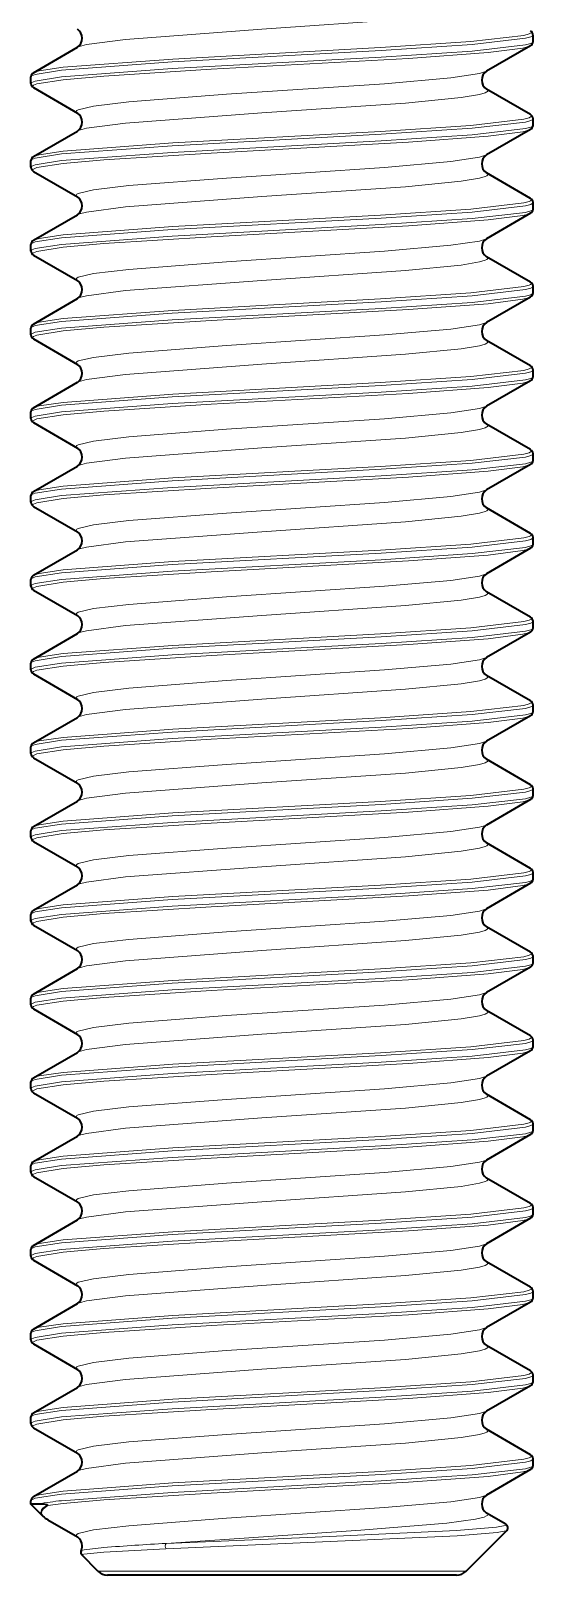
# Model space of a CAD drawing. Extents: x 145 to 857, y 42 to 790.
# Drawn here: x 395.91 to 398.91, y 617.53 to 626.75 of the extents above; entities that cross this region are included whole.
import ezdxf

# ---------------------------------------------------------------- set-up
doc = ezdxf.new("R2010")
doc.units = 0

msp = doc.modelspace()

# ---------------------------------------------------------------- linework, layer by layer
at = {"color": 7, "lineweight": 35, "ltscale": 0.000985718}
for p, q in [((398.912, 626.6844), (398.912, 626.7239)), ((395.912, 626.4344), (395.912, 626.4739)), ((398.912, 626.1844), (398.912, 626.2239)), ((395.912, 625.9344), (395.912, 625.9739)), ((398.912, 625.6844), (398.912, 625.7239)), ((395.912, 625.4344), (395.912, 625.4739)), ((398.912, 625.1844), (398.912, 625.2239)), ((395.912, 624.9344), (395.912, 624.9739)), ((398.912, 624.6844), (398.912, 624.7239)), ((395.912, 624.4344), (395.912, 624.4739)), ((398.912, 624.1844), (398.912, 624.2239)), ((395.912, 623.9344), (395.912, 623.9739)), ((398.912, 623.6844), (398.912, 623.7239)), ((395.912, 623.4344), (395.912, 623.4739)), ((398.912, 623.1844), (398.912, 623.2239)), ((395.912, 622.9344), (395.912, 622.9739)), ((398.912, 622.6844), (398.912, 622.7239)), ((395.912, 622.4344), (395.912, 622.4739)), ((398.912, 622.1844), (398.912, 622.2239)), ((395.912, 621.9344), (395.912, 621.9739)), ((398.912, 621.6844), (398.912, 621.7239)), ((395.912, 621.4344), (395.912, 621.4739)), ((398.912, 621.1844), (398.912, 621.2239)), ((395.912, 620.9344), (395.912, 620.9739)), ((398.912, 620.6844), (398.912, 620.7239)), ((395.912, 620.4344), (395.912, 620.4739)), ((398.912, 620.1844), (398.912, 620.2239)), ((395.912, 619.9344), (395.912, 619.9739)), ((398.912, 619.6844), (398.912, 619.7239)), ((395.912, 619.4344), (395.912, 619.4739)), ((398.912, 619.1844), (398.912, 619.2239)), ((395.912, 618.9344), (395.912, 618.9739)), ((398.912, 618.6844), (398.912, 618.7239)), ((395.912, 618.4344), (395.912, 618.4739)), ((398.912, 618.1844), (398.912, 618.2239))]:
    msp.add_line(p, q, dxfattribs=at)
at = {"color": 7, "lineweight": 35, "ltscale": 0.007571}
for p, q in [((395.9283, 626.4985), (396.1903, 626.6505)), ((395.9283, 625.9985), (396.1903, 626.1505)), ((395.9283, 625.4985), (396.1903, 625.6505)), ((395.9283, 624.9985), (396.1903, 625.1505)), ((395.9283, 624.4985), (396.1903, 624.6505)), ((395.9283, 623.9985), (396.1903, 624.1505)), ((395.9283, 623.4985), (396.1903, 623.6505)), ((395.9283, 622.9985), (396.1903, 623.1505)), ((395.9283, 622.4985), (396.1903, 622.6505)), ((395.9283, 621.9985), (396.1903, 622.1505)), ((395.9283, 621.4985), (396.1903, 621.6505)), ((395.9283, 620.9985), (396.1903, 621.1505)), ((395.9283, 620.4985), (396.1903, 620.6505)), ((395.9283, 619.9985), (396.1903, 620.1505)), ((395.9283, 619.4985), (396.1903, 619.6505)), ((395.9283, 618.9985), (396.1903, 619.1505)), ((395.9283, 618.4985), (396.1903, 618.6505)), ((395.9283, 617.9985), (396.1903, 618.1505))]:
    msp.add_line(p, q, dxfattribs=at)
at = {"color": 7, "lineweight": 35, "ltscale": 0.007572}
for p, q in [((398.8956, 626.6598), (398.6337, 626.5078)), ((395.9283, 626.4098), (396.1903, 626.2578)), ((398.8956, 626.1598), (398.6337, 626.0078)), ((395.9283, 625.9098), (396.1903, 625.7578)), ((398.8956, 625.6598), (398.6337, 625.5078)), ((395.9283, 625.4098), (396.1903, 625.2578)), ((398.8956, 625.1598), (398.6337, 625.0078)), ((395.9283, 624.9098), (396.1903, 624.7578)), ((398.8956, 624.6598), (398.6337, 624.5078)), ((395.9283, 624.4098), (396.1903, 624.2578)), ((398.8956, 624.1598), (398.6337, 624.0078)), ((395.9283, 623.9098), (396.1903, 623.7578)), ((398.8956, 623.6598), (398.6337, 623.5078)), ((395.9283, 623.4098), (396.1903, 623.2578)), ((398.8956, 623.1598), (398.6337, 623.0078)), ((395.9283, 622.9098), (396.1903, 622.7578)), ((398.8956, 622.6598), (398.6337, 622.5078)), ((395.9283, 622.4098), (396.1903, 622.2578)), ((398.8956, 622.1598), (398.6337, 622.0078)), ((395.9283, 621.9098), (396.1903, 621.7578)), ((398.8956, 621.6598), (398.6337, 621.5078)), ((395.9283, 621.4098), (396.1903, 621.2578)), ((398.8956, 621.1598), (398.6337, 621.0078)), ((395.9283, 620.9098), (396.1903, 620.7578)), ((398.8956, 620.6598), (398.6337, 620.5078)), ((395.9283, 620.4098), (396.1903, 620.2578)), ((398.8956, 620.1598), (398.6337, 620.0078)), ((395.9283, 619.9098), (396.1903, 619.7578)), ((398.8956, 619.6598), (398.6337, 619.5078)), ((395.9283, 619.4098), (396.1903, 619.2578)), ((398.8956, 619.1598), (398.6337, 619.0078)), ((395.9283, 618.9098), (396.1903, 618.7578)), ((398.8956, 618.6598), (398.6337, 618.5078)), ((395.9283, 618.4098), (396.1903, 618.2578)), ((398.8956, 618.1598), (398.6337, 618.0078))]:
    msp.add_line(p, q, dxfattribs=at)
at = {"color": 7, "lineweight": 35, "ltscale": 0.00757}
for p, q in [((398.8956, 626.2485), (398.6337, 626.4005)), ((398.8956, 625.7485), (398.6337, 625.9005)), ((398.8956, 625.2485), (398.6337, 625.4005)), ((398.8956, 624.7485), (398.6337, 624.9005)), ((398.8956, 624.2485), (398.6337, 624.4005)), ((398.8956, 623.7485), (398.6337, 623.9005)), ((398.8956, 623.2485), (398.6337, 623.4005)), ((398.8956, 622.7485), (398.6337, 622.9005)), ((398.8956, 622.2485), (398.6337, 622.4005)), ((398.8956, 621.7485), (398.6337, 621.9005)), ((398.8956, 621.2485), (398.6337, 621.4005)), ((398.8956, 620.7485), (398.6337, 620.9005)), ((398.8956, 620.2485), (398.6337, 620.4005)), ((398.8956, 619.7485), (398.6337, 619.9005)), ((398.8956, 619.2485), (398.6337, 619.4005)), ((398.8956, 618.7485), (398.6337, 618.9005)), ((398.8956, 618.2485), (398.6337, 618.4005))]:
    msp.add_line(p, q, dxfattribs=at)
at = {"color": 7, "lineweight": 35, "ltscale": 0.000491333}
msp.add_line((395.912, 617.9542), (395.912, 617.9738), dxfattribs=at)
at = {"color": 7, "lineweight": 35, "ltscale": 0.001141}
msp.add_line((395.9576, 617.9542), (395.912, 617.9542), dxfattribs=at)
at = {"color": 7, "lineweight": 35, "ltscale": 0.002551}
msp.add_line((395.9841, 617.882), (395.912, 617.9542), dxfattribs=at)
at = {"color": 7, "lineweight": 35, "ltscale": 0.000131553}
msp.add_line((396.0134, 617.9451), (396.0092, 617.9484), dxfattribs=at)
at = {"color": 7, "lineweight": 13, "ltscale": 0.002306}
msp.add_line((396.1048, 617.957), (396.0134, 617.9451), dxfattribs=at)
at = {"color": 7, "lineweight": 13, "ltscale": 0.000780081}
msp.add_line((396.0135, 617.8604), (395.9883, 617.8788), dxfattribs=at)
at = {"color": 7, "lineweight": 35, "ltscale": 0.005112}
msp.add_line((396.0135, 617.8604), (396.1903, 617.7578), dxfattribs=at)
at = {"color": 7, "lineweight": 35, "ltscale": 0.003329}
msp.add_line((398.7489, 617.8337), (398.6337, 617.9005), dxfattribs=at)
at = {"color": 7, "lineweight": 35, "ltscale": 0.008615}
msp.add_line((398.5111, 617.5533), (398.7549, 617.797), dxfattribs=at)
at = {"color": 7, "lineweight": 35, "ltscale": 0.003435}
msp.add_line((396.3128, 617.5533), (396.2156, 617.6505), dxfattribs=at)
at = {"color": 7, "lineweight": 13, "ltscale": 0.009292}
msp.add_line((396.719, 617.6877), (396.3479, 617.6666), dxfattribs=at)
at = {"color": 7, "lineweight": 13, "ltscale": 0.003364}
msp.add_line((396.4474, 617.5533), (396.3128, 617.5533), dxfattribs=at)
at = {"color": 7, "lineweight": 13, "ltscale": 0.051595}
msp.add_line((398.5111, 617.5533), (396.4474, 617.5533), dxfattribs=at)
at = {"color": 7, "lineweight": 35, "ltscale": 0.003191}
msp.add_line((396.497, 617.5299), (396.3694, 617.5299), dxfattribs=at)
at = {"color": 7, "lineweight": 35, "ltscale": 0.04894}
msp.add_line((398.4546, 617.5299), (396.497, 617.5299), dxfattribs=at)
at = {"color": 7, "lineweight": 13}
for points in [[(396.1903, 626.6505), (396.2029, 626.6561), (396.245, 626.6671), (396.4772, 626.6979), (397.2921, 626.7589), (398.1492, 626.8179), (398.4821, 626.8507), (398.5908, 626.8688), (398.6254, 626.8788), (398.6356, 626.884), (398.6396, 626.8874), (398.6407, 626.8891), (398.6413, 626.8917)], [(398.912, 626.7239), (398.9114, 626.7217), (398.9105, 626.7202), (398.907, 626.7173), (398.898, 626.713), (398.8672, 626.7043), (398.5482, 626.6672), (398.0048, 626.6312), (396.7566, 626.5629), (396.0956, 626.5136)], [(398.912, 626.6844), (398.9114, 626.6823), (398.9104, 626.6808), (398.9068, 626.6779), (398.8978, 626.6735), (398.8668, 626.6649), (398.5474, 626.6278), (398.0039, 626.5918), (396.7562, 626.5234), (396.0956, 626.4742)], [(398.902, 626.7412), (398.9014, 626.739), (398.9004, 626.7375), (398.8969, 626.7346), (398.888, 626.7303), (398.8572, 626.7217), (398.54, 626.6845), (398.0001, 626.6485), (396.7599, 626.5801), (396.1039, 626.5309)], [(398.8956, 626.6598), (398.8852, 626.6552), (398.85, 626.6461), (398.6439, 626.6196), (398.1677, 626.5845), (396.9897, 626.5193), (396.3475, 626.4788), (396.1048, 626.457)], [(396.0956, 626.5136), (395.9383, 626.4888), (395.9168, 626.4802), (395.9135, 626.4774), (395.9125, 626.476), (395.912, 626.4739)], [(396.1039, 626.5309), (395.9614, 626.5095), (395.9283, 626.4985)], [(396.1826, 626.2667), (396.184, 626.2704), (396.1864, 626.2729), (396.1947, 626.2778), (396.2857, 626.2995), (396.4969, 626.3248), (397.0798, 626.3699), (398.0251, 626.4332), (398.4212, 626.4683), (398.5923, 626.4941), (398.6337, 626.5078)], [(396.0956, 626.4742), (395.938, 626.4493), (395.9167, 626.4408), (395.9134, 626.4379), (395.9125, 626.4365), (395.912, 626.4344)], [(396.1048, 626.457), (395.9481, 626.432), (395.9268, 626.4235), (395.9234, 626.4207), (395.9225, 626.4192), (395.922, 626.4171)], [(396.1903, 626.1505), (396.2029, 626.1561), (396.245, 626.1671), (396.4772, 626.1979), (397.2921, 626.2589), (398.1492, 626.3179), (398.4821, 626.3507), (398.5908, 626.3688), (398.6254, 626.3788), (398.6356, 626.384), (398.6396, 626.3874), (398.6407, 626.3891), (398.6413, 626.3917)], [(398.912, 626.2239), (398.9114, 626.2217), (398.9105, 626.2202), (398.907, 626.2173), (398.898, 626.213), (398.8672, 626.2043), (398.5482, 626.1672), (398.0048, 626.1312), (396.7566, 626.0629), (396.0956, 626.0136)], [(398.902, 626.2412), (398.9014, 626.239), (398.9004, 626.2375), (398.8969, 626.2346), (398.888, 626.2303), (398.8572, 626.2217), (398.54, 626.1845), (398.0001, 626.1485), (396.7599, 626.0801), (396.1039, 626.0309)], [(398.912, 626.1844), (398.9114, 626.1823), (398.9104, 626.1808), (398.9068, 626.1779), (398.8978, 626.1735), (398.8668, 626.1649), (398.5474, 626.1278), (398.0039, 626.0918), (396.7562, 626.0234), (396.0956, 625.9742)], [(398.8956, 626.1598), (398.8852, 626.1552), (398.85, 626.1461), (398.6439, 626.1196), (398.1677, 626.0845), (396.9897, 626.0193), (396.3475, 625.9788), (396.1048, 625.957)], [(396.0956, 626.0136), (395.9383, 625.9888), (395.9168, 625.9802), (395.9135, 625.9774), (395.9125, 625.976), (395.912, 625.9739)], [(396.0956, 625.9742), (395.938, 625.9493), (395.9167, 625.9408), (395.9134, 625.9379), (395.9125, 625.9365), (395.912, 625.9344)], [(396.1048, 625.957), (395.9481, 625.932), (395.9268, 625.9235), (395.9234, 625.9207), (395.9225, 625.9192), (395.922, 625.9171)], [(396.1039, 626.0309), (395.9614, 626.0095), (395.9283, 625.9985)], [(396.1826, 625.7667), (396.184, 625.7704), (396.1864, 625.7729), (396.1947, 625.7778), (396.2857, 625.7995), (396.4969, 625.8248), (397.0798, 625.8699), (398.0251, 625.9332), (398.4212, 625.9683), (398.5923, 625.9941), (398.6337, 626.0078)], [(396.1903, 625.6505), (396.2029, 625.6561), (396.245, 625.6671), (396.4772, 625.6979), (397.2921, 625.7589), (398.1492, 625.8179), (398.4821, 625.8507), (398.5908, 625.8688), (398.6254, 625.8788), (398.6356, 625.884), (398.6396, 625.8874), (398.6407, 625.8891), (398.6413, 625.8917)], [(398.912, 625.7239), (398.9114, 625.7217), (398.9105, 625.7202), (398.907, 625.7173), (398.898, 625.713), (398.8672, 625.7043), (398.5482, 625.6672), (398.0048, 625.6312), (396.7566, 625.5629), (396.0956, 625.5136)], [(398.912, 625.6844), (398.9114, 625.6823), (398.9104, 625.6808), (398.9068, 625.6779), (398.8978, 625.6735), (398.8668, 625.6649), (398.5474, 625.6278), (398.0039, 625.5918), (396.7562, 625.5234), (396.0956, 625.4742)], [(398.902, 625.7412), (398.9014, 625.739), (398.9004, 625.7375), (398.8969, 625.7346), (398.888, 625.7303), (398.8572, 625.7217), (398.54, 625.6845), (398.0001, 625.6485), (396.7599, 625.5801), (396.1039, 625.5309)], [(398.8956, 625.6598), (398.8852, 625.6552), (398.85, 625.6461), (398.6439, 625.6196), (398.1677, 625.5845), (396.9897, 625.5193), (396.3475, 625.4788), (396.1048, 625.457)], [(396.0956, 625.5136), (395.9383, 625.4888), (395.9168, 625.4802), (395.9135, 625.4774), (395.9125, 625.476), (395.912, 625.4739)], [(396.1039, 625.5309), (395.9614, 625.5095), (395.9283, 625.4985)], [(396.1826, 625.2667), (396.184, 625.2704), (396.1864, 625.2729), (396.1947, 625.2778), (396.2857, 625.2995), (396.4969, 625.3248), (397.0798, 625.3699), (398.0251, 625.4332), (398.4212, 625.4683), (398.5923, 625.4941), (398.6337, 625.5078)], [(396.0956, 625.4742), (395.938, 625.4493), (395.9167, 625.4408), (395.9134, 625.4379), (395.9125, 625.4365), (395.912, 625.4344)], [(396.1048, 625.457), (395.9481, 625.432), (395.9268, 625.4235), (395.9234, 625.4207), (395.9225, 625.4192), (395.922, 625.4171)], [(396.1903, 625.1505), (396.2029, 625.1561), (396.245, 625.1671), (396.4772, 625.1979), (397.2921, 625.2589), (398.1492, 625.3179), (398.4821, 625.3507), (398.5908, 625.3688), (398.6254, 625.3788), (398.6356, 625.384), (398.6396, 625.3874), (398.6407, 625.3891), (398.6413, 625.3917)], [(398.912, 625.2239), (398.9114, 625.2217), (398.9105, 625.2202), (398.907, 625.2173), (398.898, 625.213), (398.8672, 625.2043), (398.5482, 625.1672), (398.0048, 625.1312), (396.7566, 625.0629), (396.0956, 625.0136)], [(398.902, 625.2412), (398.9014, 625.239), (398.9004, 625.2375), (398.8969, 625.2346), (398.888, 625.2303), (398.8572, 625.2217), (398.54, 625.1845), (398.0001, 625.1485), (396.7599, 625.0801), (396.1039, 625.0309)], [(398.912, 625.1844), (398.9114, 625.1823), (398.9104, 625.1808), (398.9068, 625.1779), (398.8978, 625.1735), (398.8668, 625.1649), (398.5474, 625.1278), (398.0039, 625.0918), (396.7562, 625.0234), (396.0956, 624.9742)], [(398.8956, 625.1598), (398.8852, 625.1552), (398.85, 625.1461), (398.6439, 625.1196), (398.1677, 625.0845), (396.9897, 625.0193), (396.3475, 624.9788), (396.1048, 624.957)], [(396.1039, 625.0309), (395.9614, 625.0095), (395.9283, 624.9985)], [(396.0956, 625.0136), (395.9383, 624.9888), (395.9168, 624.9802), (395.9135, 624.9774), (395.9125, 624.976), (395.912, 624.9739)], [(396.0956, 624.9742), (395.938, 624.9493), (395.9167, 624.9408), (395.9134, 624.9379), (395.9125, 624.9365), (395.912, 624.9344)], [(396.1048, 624.957), (395.9481, 624.932), (395.9268, 624.9235), (395.9234, 624.9207), (395.9225, 624.9192), (395.922, 624.9171)], [(396.1826, 624.7667), (396.184, 624.7704), (396.1864, 624.7729), (396.1947, 624.7778), (396.2857, 624.7995), (396.4969, 624.8248), (397.0798, 624.8699), (398.0251, 624.9332), (398.4212, 624.9683), (398.5923, 624.9941), (398.6337, 625.0078)], [(396.1903, 624.6505), (396.2029, 624.6561), (396.245, 624.6671), (396.4772, 624.6979), (397.2921, 624.7589), (398.1492, 624.8179), (398.4821, 624.8507), (398.5908, 624.8688), (398.6254, 624.8788), (398.6356, 624.884), (398.6396, 624.8874), (398.6407, 624.8891), (398.6413, 624.8917)], [(398.912, 624.7239), (398.9114, 624.7217), (398.9105, 624.7202), (398.907, 624.7173), (398.898, 624.713), (398.8672, 624.7043), (398.5482, 624.6672), (398.0048, 624.6312), (396.7566, 624.5629), (396.0956, 624.5136)], [(398.912, 624.6844), (398.9114, 624.6823), (398.9104, 624.6808), (398.9068, 624.6779), (398.8978, 624.6735), (398.8668, 624.6649), (398.5474, 624.6278), (398.0039, 624.5918), (396.7562, 624.5234), (396.0956, 624.4742)], [(398.902, 624.7412), (398.9014, 624.739), (398.9004, 624.7375), (398.8969, 624.7346), (398.888, 624.7303), (398.8572, 624.7217), (398.54, 624.6845), (398.0001, 624.6485), (396.7599, 624.5801), (396.1039, 624.5309)], [(398.8956, 624.6598), (398.8852, 624.6552), (398.85, 624.6461), (398.6439, 624.6196), (398.1677, 624.5845), (396.9897, 624.5193), (396.3475, 624.4788), (396.1048, 624.457)], [(396.0956, 624.5136), (395.9383, 624.4888), (395.9168, 624.4802), (395.9135, 624.4774), (395.9125, 624.476), (395.912, 624.4739)], [(396.0956, 624.4742), (395.938, 624.4493), (395.9167, 624.4408), (395.9134, 624.4379), (395.9125, 624.4365), (395.912, 624.4344)], [(396.1039, 624.5309), (395.9614, 624.5095), (395.9283, 624.4985)], [(396.1826, 624.2667), (396.184, 624.2704), (396.1864, 624.2729), (396.1947, 624.2778), (396.2857, 624.2995), (396.4969, 624.3248), (397.0798, 624.3699), (398.0251, 624.4332), (398.4212, 624.4683), (398.5923, 624.4941), (398.6337, 624.5078)], [(396.1048, 624.457), (395.9481, 624.432), (395.9268, 624.4235), (395.9234, 624.4207), (395.9225, 624.4192), (395.922, 624.4171)], [(396.1903, 624.1505), (396.2029, 624.1561), (396.245, 624.1671), (396.4772, 624.1979), (397.2921, 624.2589), (398.1492, 624.3179), (398.4821, 624.3507), (398.5908, 624.3688), (398.6254, 624.3788), (398.6356, 624.384), (398.6396, 624.3874), (398.6407, 624.3891), (398.6413, 624.3917)], [(398.912, 624.2239), (398.9114, 624.2217), (398.9105, 624.2202), (398.907, 624.2173), (398.898, 624.213), (398.8672, 624.2043), (398.5482, 624.1672), (398.0048, 624.1312), (396.7566, 624.0629), (396.0956, 624.0136)], [(398.902, 624.2412), (398.9014, 624.239), (398.9004, 624.2375), (398.8969, 624.2346), (398.888, 624.2303), (398.8572, 624.2217), (398.54, 624.1845), (398.0001, 624.1485), (396.7599, 624.0801), (396.1039, 624.0309)], [(398.912, 624.1844), (398.9114, 624.1823), (398.9104, 624.1808), (398.9068, 624.1779), (398.8978, 624.1735), (398.8668, 624.1649), (398.5474, 624.1278), (398.0039, 624.0918), (396.7562, 624.0234), (396.0956, 623.9742)], [(398.8956, 624.1598), (398.8852, 624.1552), (398.85, 624.1461), (398.6439, 624.1196), (398.1677, 624.0845), (396.9897, 624.0193), (396.3475, 623.9788), (396.1048, 623.957)], [(396.0956, 624.0136), (395.9383, 623.9888), (395.9168, 623.9802), (395.9135, 623.9774), (395.9125, 623.976), (395.912, 623.9739)], [(396.1039, 624.0309), (395.9614, 624.0095), (395.9283, 623.9985)], [(396.1826, 623.7667), (396.184, 623.7704), (396.1864, 623.7729), (396.1947, 623.7778), (396.2857, 623.7995), (396.4969, 623.8248), (397.0798, 623.8699), (398.0251, 623.9332), (398.4212, 623.9683), (398.5923, 623.9941), (398.6337, 624.0078)], [(396.0956, 623.9742), (395.938, 623.9493), (395.9167, 623.9408), (395.9134, 623.9379), (395.9125, 623.9365), (395.912, 623.9344)], [(396.1048, 623.957), (395.9481, 623.932), (395.9268, 623.9235), (395.9234, 623.9207), (395.9225, 623.9192), (395.922, 623.9171)], [(396.1903, 623.6505), (396.2029, 623.6561), (396.245, 623.6671), (396.4772, 623.6979), (397.2921, 623.7589), (398.1492, 623.8179), (398.4821, 623.8507), (398.5908, 623.8688), (398.6254, 623.8788), (398.6356, 623.884), (398.6396, 623.8874), (398.6407, 623.8891), (398.6413, 623.8917)], [(398.902, 623.7412), (398.9014, 623.739), (398.9004, 623.7375), (398.8969, 623.7346), (398.888, 623.7303), (398.8572, 623.7217), (398.54, 623.6845), (398.0001, 623.6485), (396.7599, 623.5801), (396.1039, 623.5309)], [(398.912, 623.7239), (398.9114, 623.7217), (398.9105, 623.7202), (398.907, 623.7173), (398.898, 623.713), (398.8672, 623.7043), (398.5482, 623.6672), (398.0048, 623.6312), (396.7566, 623.5629), (396.0956, 623.5136)], [(398.912, 623.6844), (398.9114, 623.6823), (398.9104, 623.6808), (398.9068, 623.6779), (398.8978, 623.6735), (398.8668, 623.6649), (398.5474, 623.6278), (398.0039, 623.5918), (396.7562, 623.5234), (396.0956, 623.4742)], [(398.8956, 623.6598), (398.8852, 623.6552), (398.85, 623.6461), (398.6439, 623.6196), (398.1677, 623.5845), (396.9897, 623.5193), (396.3475, 623.4788), (396.1048, 623.457)], [(396.0956, 623.5136), (395.9383, 623.4888), (395.9168, 623.4802), (395.9135, 623.4774), (395.9125, 623.476), (395.912, 623.4739)], [(396.0956, 623.4742), (395.938, 623.4493), (395.9167, 623.4408), (395.9134, 623.4379), (395.9125, 623.4365), (395.912, 623.4344)], [(396.1048, 623.457), (395.9481, 623.432), (395.9268, 623.4235), (395.9234, 623.4207), (395.9225, 623.4192), (395.922, 623.4171)], [(396.1039, 623.5309), (395.9614, 623.5095), (395.9283, 623.4985)], [(396.1826, 623.2667), (396.184, 623.2704), (396.1864, 623.2729), (396.1947, 623.2778), (396.2857, 623.2995), (396.4969, 623.3248), (397.0798, 623.3699), (398.0251, 623.4332), (398.4212, 623.4683), (398.5923, 623.4941), (398.6337, 623.5078)], [(396.1903, 623.1505), (396.2029, 623.1561), (396.245, 623.1671), (396.4772, 623.1979), (397.2921, 623.2589), (398.1492, 623.3179), (398.4821, 623.3507), (398.5908, 623.3688), (398.6254, 623.3788), (398.6356, 623.384), (398.6396, 623.3874), (398.6407, 623.3891), (398.6413, 623.3917)], [(398.912, 623.2239), (398.9114, 623.2217), (398.9105, 623.2202), (398.907, 623.2173), (398.898, 623.213), (398.8672, 623.2043), (398.5482, 623.1672), (398.0048, 623.1312), (396.7566, 623.0629), (396.0956, 623.0136)], [(398.912, 623.1844), (398.9114, 623.1823), (398.9104, 623.1808), (398.9068, 623.1779), (398.8978, 623.1735), (398.8668, 623.1649), (398.5474, 623.1278), (398.0039, 623.0918), (396.7562, 623.0234), (396.0956, 622.9742)], [(398.902, 623.2412), (398.9014, 623.239), (398.9004, 623.2375), (398.8969, 623.2346), (398.888, 623.2303), (398.8572, 623.2217), (398.54, 623.1845), (398.0001, 623.1485), (396.7599, 623.0801), (396.1039, 623.0309)], [(398.8956, 623.1598), (398.8852, 623.1552), (398.85, 623.1461), (398.6439, 623.1196), (398.1677, 623.0845), (396.9897, 623.0193), (396.3475, 622.9788), (396.1048, 622.957)], [(396.0956, 623.0136), (395.9383, 622.9888), (395.9168, 622.9802), (395.9135, 622.9774), (395.9125, 622.976), (395.912, 622.9739)], [(396.1039, 623.0309), (395.9614, 623.0095), (395.9283, 622.9985)], [(396.1826, 622.7667), (396.184, 622.7704), (396.1864, 622.7729), (396.1947, 622.7778), (396.2857, 622.7995), (396.4969, 622.8248), (397.0798, 622.8699), (398.0251, 622.9332), (398.4212, 622.9683), (398.5923, 622.9941), (398.6337, 623.0078)], [(396.0956, 622.9742), (395.938, 622.9493), (395.9167, 622.9408), (395.9134, 622.9379), (395.9125, 622.9365), (395.912, 622.9344)], [(396.1048, 622.957), (395.9481, 622.932), (395.9268, 622.9235), (395.9234, 622.9207), (395.9225, 622.9192), (395.922, 622.9171)], [(396.1903, 622.6505), (396.2029, 622.6561), (396.245, 622.6671), (396.4772, 622.6979), (397.2921, 622.7589), (398.1492, 622.8179), (398.4821, 622.8507), (398.5908, 622.8688), (398.6254, 622.8788), (398.6356, 622.884), (398.6396, 622.8874), (398.6407, 622.8891), (398.6413, 622.8917)], [(398.912, 622.7239), (398.9114, 622.7217), (398.9105, 622.7202), (398.907, 622.7173), (398.898, 622.713), (398.8672, 622.7043), (398.5482, 622.6672), (398.0048, 622.6312), (396.7566, 622.5629), (396.0956, 622.5136)], [(398.902, 622.7412), (398.9014, 622.739), (398.9004, 622.7375), (398.8969, 622.7346), (398.888, 622.7303), (398.8572, 622.7217), (398.54, 622.6845), (398.0001, 622.6485), (396.7599, 622.5801), (396.1039, 622.5309)], [(398.912, 622.6844), (398.9114, 622.6823), (398.9104, 622.6808), (398.9068, 622.6779), (398.8978, 622.6735), (398.8668, 622.6649), (398.5474, 622.6278), (398.0039, 622.5918), (396.7562, 622.5234), (396.0956, 622.4742)], [(398.8956, 622.6598), (398.8852, 622.6552), (398.85, 622.6461), (398.6439, 622.6196), (398.1677, 622.5845), (396.9897, 622.5193), (396.3475, 622.4788), (396.1048, 622.457)], [(396.1039, 622.5309), (395.9614, 622.5095), (395.9283, 622.4985)], [(396.0956, 622.5136), (395.9383, 622.4888), (395.9168, 622.4802), (395.9135, 622.4774), (395.9125, 622.476), (395.912, 622.4739)], [(396.0956, 622.4742), (395.938, 622.4493), (395.9167, 622.4408), (395.9134, 622.4379), (395.9125, 622.4365), (395.912, 622.4344)], [(396.1048, 622.457), (395.9481, 622.432), (395.9268, 622.4235), (395.9234, 622.4207), (395.9225, 622.4192), (395.922, 622.4171)], [(396.1826, 622.2667), (396.184, 622.2704), (396.1864, 622.2729), (396.1947, 622.2778), (396.2857, 622.2995), (396.4969, 622.3248), (397.0798, 622.3699), (398.0251, 622.4332), (398.4212, 622.4683), (398.5923, 622.4941), (398.6337, 622.5078)], [(396.1903, 622.1505), (396.2029, 622.1561), (396.245, 622.1671), (396.4772, 622.1979), (397.2921, 622.2589), (398.1492, 622.3179), (398.4821, 622.3507), (398.5908, 622.3688), (398.6254, 622.3788), (398.6356, 622.384), (398.6396, 622.3874), (398.6407, 622.3891), (398.6413, 622.3917)], [(398.912, 622.2239), (398.9114, 622.2217), (398.9105, 622.2202), (398.907, 622.2173), (398.898, 622.213), (398.8672, 622.2043), (398.5482, 622.1672), (398.0048, 622.1312), (396.7566, 622.0629), (396.0956, 622.0136)], [(398.912, 622.1844), (398.9114, 622.1823), (398.9104, 622.1808), (398.9068, 622.1779), (398.8978, 622.1735), (398.8668, 622.1649), (398.5474, 622.1278), (398.0039, 622.0918), (396.7562, 622.0234), (396.0956, 621.9742)], [(398.902, 622.2412), (398.9014, 622.239), (398.9004, 622.2375), (398.8969, 622.2346), (398.888, 622.2303), (398.8572, 622.2217), (398.54, 622.1845), (398.0001, 622.1485), (396.7599, 622.0801), (396.1039, 622.0309)], [(398.8956, 622.1598), (398.8852, 622.1552), (398.85, 622.1461), (398.6439, 622.1196), (398.1677, 622.0845), (396.9897, 622.0193), (396.3475, 621.9788), (396.1048, 621.957)], [(396.0956, 622.0136), (395.9383, 621.9888), (395.9168, 621.9802), (395.9135, 621.9774), (395.9125, 621.976), (395.912, 621.9739)], [(396.1039, 622.0309), (395.9614, 622.0095), (395.9283, 621.9985)], [(396.1826, 621.7667), (396.184, 621.7704), (396.1864, 621.7729), (396.1947, 621.7778), (396.2857, 621.7995), (396.4969, 621.8248), (397.0798, 621.8699), (398.0251, 621.9332), (398.4212, 621.9683), (398.5923, 621.9941), (398.6337, 622.0078)], [(396.0956, 621.9742), (395.938, 621.9493), (395.9167, 621.9408), (395.9134, 621.9379), (395.9125, 621.9365), (395.912, 621.9344)], [(396.1048, 621.957), (395.9481, 621.932), (395.9268, 621.9235), (395.9234, 621.9207), (395.9225, 621.9192), (395.922, 621.9171)], [(396.1903, 621.6505), (396.2029, 621.6561), (396.245, 621.6671), (396.4772, 621.6979), (397.2921, 621.7589), (398.1492, 621.8179), (398.4821, 621.8507), (398.5908, 621.8688), (398.6254, 621.8788), (398.6356, 621.884), (398.6396, 621.8874), (398.6407, 621.8891), (398.6413, 621.8917)], [(398.912, 621.7239), (398.9114, 621.7217), (398.9105, 621.7202), (398.907, 621.7173), (398.898, 621.713), (398.8672, 621.7043), (398.5482, 621.6672), (398.0048, 621.6312), (396.7566, 621.5629), (396.0956, 621.5136)], [(398.902, 621.7412), (398.9014, 621.739), (398.9004, 621.7375), (398.8969, 621.7346), (398.888, 621.7303), (398.8572, 621.7217), (398.54, 621.6845), (398.0001, 621.6485), (396.7599, 621.5801), (396.1039, 621.5309)], [(398.912, 621.6844), (398.9114, 621.6823), (398.9104, 621.6808), (398.9068, 621.6779), (398.8978, 621.6735), (398.8668, 621.6649), (398.5474, 621.6278), (398.0039, 621.5918), (396.7562, 621.5234), (396.0956, 621.4742)], [(398.8956, 621.6598), (398.8852, 621.6552), (398.85, 621.6461), (398.6439, 621.6196), (398.1677, 621.5845), (396.9897, 621.5193), (396.3475, 621.4788), (396.1048, 621.457)], [(396.1039, 621.5309), (395.9614, 621.5095), (395.9283, 621.4985)], [(396.0956, 621.5136), (395.9383, 621.4888), (395.9168, 621.4802), (395.9135, 621.4774), (395.9125, 621.476), (395.912, 621.4739)], [(396.0956, 621.4742), (395.938, 621.4493), (395.9167, 621.4408), (395.9134, 621.4379), (395.9125, 621.4365), (395.912, 621.4344)], [(396.1048, 621.457), (395.9481, 621.432), (395.9268, 621.4235), (395.9234, 621.4207), (395.9225, 621.4192), (395.922, 621.4171)], [(396.1826, 621.2667), (396.184, 621.2704), (396.1864, 621.2729), (396.1947, 621.2778), (396.2857, 621.2995), (396.4969, 621.3248), (397.0798, 621.3699), (398.0251, 621.4332), (398.4212, 621.4683), (398.5923, 621.4941), (398.6337, 621.5078)], [(396.1903, 621.1505), (396.2029, 621.1561), (396.245, 621.1671), (396.4772, 621.1979), (397.2921, 621.2589), (398.1492, 621.3179), (398.4821, 621.3507), (398.5908, 621.3688), (398.6254, 621.3788), (398.6356, 621.384), (398.6396, 621.3874), (398.6407, 621.3891), (398.6413, 621.3917)], [(398.902, 621.2412), (398.9014, 621.239), (398.9004, 621.2375), (398.8969, 621.2346), (398.888, 621.2303), (398.8572, 621.2217), (398.54, 621.1845), (398.0001, 621.1485), (396.7599, 621.0801), (396.1039, 621.0309)], [(398.912, 621.2239), (398.9114, 621.2217), (398.9105, 621.2202), (398.907, 621.2173), (398.898, 621.213), (398.8672, 621.2043), (398.5482, 621.1672), (398.0048, 621.1312), (396.7566, 621.0629), (396.0956, 621.0136)], [(398.912, 621.1844), (398.9114, 621.1823), (398.9104, 621.1808), (398.9068, 621.1779), (398.8978, 621.1735), (398.8668, 621.1649), (398.5474, 621.1278), (398.0039, 621.0918), (396.7562, 621.0234), (396.0956, 620.9742)], [(398.8956, 621.1598), (398.8852, 621.1552), (398.85, 621.1461), (398.6439, 621.1196), (398.1677, 621.0845), (396.9897, 621.0193), (396.3475, 620.9788), (396.1048, 620.957)], [(396.0956, 621.0136), (395.9383, 620.9888), (395.9168, 620.9802), (395.9135, 620.9774), (395.9125, 620.976), (395.912, 620.9739)], [(396.0956, 620.9742), (395.938, 620.9493), (395.9167, 620.9408), (395.9134, 620.9379), (395.9125, 620.9365), (395.912, 620.9344)], [(396.1039, 621.0309), (395.9614, 621.0095), (395.9283, 620.9985)], [(396.1826, 620.7667), (396.184, 620.7704), (396.1864, 620.7729), (396.1947, 620.7778), (396.2857, 620.7995), (396.4969, 620.8248), (397.0798, 620.8699), (398.0251, 620.9332), (398.4212, 620.9683), (398.5923, 620.9941), (398.6337, 621.0078)], [(396.1048, 620.957), (395.9481, 620.932), (395.9268, 620.9235), (395.9234, 620.9207), (395.9225, 620.9192), (395.922, 620.9171)], [(396.1903, 620.6505), (396.2029, 620.6561), (396.245, 620.6671), (396.4772, 620.6979), (397.2921, 620.7589), (398.1492, 620.8179), (398.4821, 620.8507), (398.5908, 620.8688), (398.6254, 620.8788), (398.6356, 620.884), (398.6396, 620.8874), (398.6407, 620.8891), (398.6413, 620.8917)], [(398.912, 620.7239), (398.9114, 620.7217), (398.9105, 620.7202), (398.907, 620.7173), (398.898, 620.713), (398.8672, 620.7043), (398.5482, 620.6672), (398.0048, 620.6312), (396.7566, 620.5629), (396.0956, 620.5136)], [(398.902, 620.7412), (398.9014, 620.739), (398.9004, 620.7375), (398.8969, 620.7346), (398.888, 620.7303), (398.8572, 620.7217), (398.54, 620.6845), (398.0001, 620.6485), (396.7599, 620.5801), (396.1039, 620.5309)], [(398.912, 620.6844), (398.9114, 620.6823), (398.9104, 620.6808), (398.9068, 620.6779), (398.8978, 620.6735), (398.8668, 620.6649), (398.5474, 620.6278), (398.0039, 620.5918), (396.7562, 620.5234), (396.0956, 620.4742)], [(398.8956, 620.6598), (398.8852, 620.6552), (398.85, 620.6461), (398.6439, 620.6196), (398.1677, 620.5845), (396.9897, 620.5193), (396.3475, 620.4788), (396.1048, 620.457)], [(396.0956, 620.5136), (395.9383, 620.4888), (395.9168, 620.4802), (395.9135, 620.4774), (395.9125, 620.476), (395.912, 620.4739)], [(396.1039, 620.5309), (395.9614, 620.5095), (395.9283, 620.4985)], [(396.1826, 620.2667), (396.184, 620.2704), (396.1864, 620.2729), (396.1947, 620.2778), (396.2857, 620.2995), (396.4969, 620.3248), (397.0798, 620.3699), (398.0251, 620.4332), (398.4212, 620.4683), (398.5923, 620.4941), (398.6337, 620.5078)], [(396.0956, 620.4742), (395.938, 620.4493), (395.9167, 620.4408), (395.9134, 620.4379), (395.9125, 620.4365), (395.912, 620.4344)], [(396.1048, 620.457), (395.9481, 620.432), (395.9268, 620.4235), (395.9234, 620.4207), (395.9225, 620.4192), (395.922, 620.4171)], [(396.1903, 620.1505), (396.2029, 620.1561), (396.245, 620.1671), (396.4772, 620.1979), (397.2921, 620.2589), (398.1492, 620.3179), (398.4821, 620.3507), (398.5908, 620.3688), (398.6254, 620.3788), (398.6356, 620.384), (398.6396, 620.3874), (398.6407, 620.3891), (398.6413, 620.3917)], [(398.902, 620.2412), (398.9014, 620.239), (398.9004, 620.2375), (398.8969, 620.2346), (398.888, 620.2303), (398.8572, 620.2217), (398.54, 620.1845), (398.0001, 620.1485), (396.7599, 620.0801), (396.1039, 620.0309)], [(398.912, 620.2239), (398.9114, 620.2217), (398.9105, 620.2202), (398.907, 620.2173), (398.898, 620.213), (398.8672, 620.2043), (398.5482, 620.1672), (398.0048, 620.1312), (396.7566, 620.0629), (396.0956, 620.0136)], [(398.912, 620.1844), (398.9114, 620.1823), (398.9104, 620.1808), (398.9068, 620.1779), (398.8978, 620.1735), (398.8668, 620.1649), (398.5474, 620.1278), (398.0039, 620.0918), (396.7562, 620.0234), (396.0956, 619.9742)], [(398.8956, 620.1598), (398.8852, 620.1552), (398.85, 620.1461), (398.6439, 620.1196), (398.1677, 620.0845), (396.9897, 620.0193), (396.3475, 619.9788), (396.1048, 619.957)], [(396.0956, 620.0136), (395.9383, 619.9888), (395.9168, 619.9802), (395.9135, 619.9774), (395.9125, 619.976), (395.912, 619.9739)], [(396.0956, 619.9742), (395.938, 619.9493), (395.9167, 619.9408), (395.9134, 619.9379), (395.9125, 619.9365), (395.912, 619.9344)], [(396.1048, 619.957), (395.9481, 619.932), (395.9268, 619.9235), (395.9234, 619.9207), (395.9225, 619.9192), (395.922, 619.9171)], [(396.1039, 620.0309), (395.9614, 620.0095), (395.9283, 619.9985)], [(396.1826, 619.7667), (396.184, 619.7704), (396.1864, 619.7729), (396.1947, 619.7778), (396.2857, 619.7995), (396.4969, 619.8248), (397.0798, 619.8699), (398.0251, 619.9332), (398.4212, 619.9683), (398.5923, 619.9941), (398.6337, 620.0078)], [(396.1903, 619.6505), (396.2029, 619.6561), (396.245, 619.6671), (396.4772, 619.6979), (397.2921, 619.7589), (398.1492, 619.8179), (398.4821, 619.8507), (398.5908, 619.8688), (398.6254, 619.8788), (398.6356, 619.884), (398.6396, 619.8874), (398.6407, 619.8891), (398.6413, 619.8917)], [(398.912, 619.7239), (398.9114, 619.7217), (398.9105, 619.7202), (398.907, 619.7173), (398.898, 619.713), (398.8672, 619.7043), (398.5482, 619.6672), (398.0048, 619.6312), (396.7566, 619.5629), (396.0956, 619.5136)], [(398.912, 619.6844), (398.9114, 619.6823), (398.9104, 619.6808), (398.9068, 619.6779), (398.8978, 619.6735), (398.8668, 619.6649), (398.5474, 619.6278), (398.0039, 619.5918), (396.7562, 619.5234), (396.0956, 619.4742)], [(398.902, 619.7412), (398.9014, 619.739), (398.9004, 619.7375), (398.8969, 619.7346), (398.888, 619.7303), (398.8572, 619.7217), (398.54, 619.6845), (398.0001, 619.6485), (396.7599, 619.5801), (396.1039, 619.5309)], [(398.8956, 619.6598), (398.8852, 619.6552), (398.85, 619.6461), (398.6439, 619.6196), (398.1677, 619.5845), (396.9897, 619.5193), (396.3475, 619.4788), (396.1048, 619.457)], [(396.0956, 619.5136), (395.9383, 619.4888), (395.9168, 619.4802), (395.9135, 619.4774), (395.9125, 619.476), (395.912, 619.4739)], [(396.1039, 619.5309), (395.9614, 619.5095), (395.9283, 619.4985)], [(396.1826, 619.2667), (396.184, 619.2704), (396.1864, 619.2729), (396.1947, 619.2778), (396.2857, 619.2995), (396.4969, 619.3248), (397.0798, 619.3699), (398.0251, 619.4332), (398.4212, 619.4683), (398.5923, 619.4941), (398.6337, 619.5078)], [(396.0956, 619.4742), (395.938, 619.4493), (395.9167, 619.4408), (395.9134, 619.4379), (395.9125, 619.4365), (395.912, 619.4344)], [(396.1048, 619.457), (395.9481, 619.432), (395.9268, 619.4235), (395.9234, 619.4207), (395.9225, 619.4192), (395.922, 619.4171)], [(396.1903, 619.1505), (396.2029, 619.1561), (396.245, 619.1671), (396.4772, 619.1979), (397.2921, 619.2589), (398.1492, 619.3179), (398.4821, 619.3507), (398.5908, 619.3688), (398.6254, 619.3788), (398.6356, 619.384), (398.6396, 619.3874), (398.6407, 619.3891), (398.6413, 619.3917)], [(398.912, 619.2239), (398.9114, 619.2217), (398.9105, 619.2202), (398.907, 619.2173), (398.898, 619.213), (398.8672, 619.2043), (398.5482, 619.1672), (398.0048, 619.1312), (396.7566, 619.0629), (396.0956, 619.0136)], [(398.902, 619.2412), (398.9014, 619.239), (398.9004, 619.2375), (398.8969, 619.2346), (398.888, 619.2303), (398.8572, 619.2217), (398.54, 619.1845), (398.0001, 619.1485), (396.7599, 619.0801), (396.1039, 619.0309)], [(398.912, 619.1844), (398.9114, 619.1823), (398.9104, 619.1808), (398.9068, 619.1779), (398.8978, 619.1735), (398.8668, 619.1649), (398.5474, 619.1278), (398.0039, 619.0918), (396.7562, 619.0234), (396.0956, 618.9742)], [(398.8956, 619.1598), (398.8852, 619.1552), (398.85, 619.1461), (398.6439, 619.1196), (398.1677, 619.0845), (396.9897, 619.0193), (396.3475, 618.9788), (396.1048, 618.957)], [(396.1039, 619.0309), (395.9614, 619.0095), (395.9283, 618.9985)], [(396.0956, 619.0136), (395.9383, 618.9888), (395.9168, 618.9802), (395.9135, 618.9774), (395.9125, 618.976), (395.912, 618.9739)], [(396.0956, 618.9742), (395.938, 618.9493), (395.9167, 618.9408), (395.9134, 618.9379), (395.9125, 618.9365), (395.912, 618.9344)], [(396.1048, 618.957), (395.9481, 618.932), (395.9268, 618.9235), (395.9234, 618.9207), (395.9225, 618.9192), (395.922, 618.9171)], [(396.1826, 618.7667), (396.184, 618.7704), (396.1864, 618.7729), (396.1947, 618.7778), (396.2857, 618.7995), (396.4969, 618.8248), (397.0798, 618.8699), (398.0251, 618.9332), (398.4212, 618.9683), (398.5923, 618.9941), (398.6337, 619.0078)], [(396.1903, 618.6505), (396.2029, 618.6561), (396.245, 618.6671), (396.4772, 618.6979), (397.2921, 618.7589), (398.1492, 618.8179), (398.4821, 618.8507), (398.5908, 618.8688), (398.6254, 618.8788), (398.6356, 618.884), (398.6396, 618.8874), (398.6407, 618.8891), (398.6413, 618.8917)], [(398.912, 618.7239), (398.9114, 618.7217), (398.9105, 618.7202), (398.907, 618.7173), (398.898, 618.713), (398.8672, 618.7043), (398.5482, 618.6672), (398.0048, 618.6312), (396.7566, 618.5629), (396.0956, 618.5136)], [(398.912, 618.6844), (398.9114, 618.6823), (398.9104, 618.6808), (398.9068, 618.6779), (398.8978, 618.6735), (398.8668, 618.6649), (398.5474, 618.6278), (398.0039, 618.5918), (396.7562, 618.5234), (396.0956, 618.4742)], [(398.902, 618.7412), (398.9014, 618.739), (398.9004, 618.7375), (398.8969, 618.7346), (398.888, 618.7303), (398.8572, 618.7217), (398.54, 618.6845), (398.0001, 618.6485), (396.7599, 618.5801), (396.1039, 618.5309)], [(398.8956, 618.6598), (398.8852, 618.6552), (398.85, 618.6461), (398.6439, 618.6196), (398.1677, 618.5845), (396.9897, 618.5193), (396.3475, 618.4788), (396.1048, 618.457)], [(396.0956, 618.5136), (395.9383, 618.4888), (395.9168, 618.4802), (395.9135, 618.4774), (395.9125, 618.476), (395.912, 618.4739)], [(396.0956, 618.4742), (395.938, 618.4493), (395.9167, 618.4408), (395.9134, 618.4379), (395.9125, 618.4365), (395.912, 618.4344)], [(396.1039, 618.5309), (395.9614, 618.5095), (395.9283, 618.4985)], [(396.1826, 618.2667), (396.184, 618.2704), (396.1864, 618.2729), (396.1947, 618.2778), (396.2857, 618.2995), (396.4969, 618.3248), (397.0798, 618.3699), (398.0251, 618.4332), (398.4212, 618.4683), (398.5923, 618.4941), (398.6337, 618.5078)], [(396.1048, 618.457), (395.9481, 618.432), (395.9268, 618.4235), (395.9234, 618.4207), (395.9225, 618.4192), (395.922, 618.4171)], [(396.1903, 618.1505), (396.2029, 618.1561), (396.245, 618.1671), (396.4772, 618.1979), (397.2921, 618.2589), (398.1492, 618.3179), (398.4821, 618.3507), (398.5908, 618.3688), (398.6254, 618.3788), (398.6356, 618.384), (398.6396, 618.3874), (398.6407, 618.3891), (398.6413, 618.3917)], [(398.912, 618.2239), (398.9114, 618.2217), (398.9105, 618.2202), (398.907, 618.2173), (398.898, 618.213), (398.8672, 618.2043), (398.5482, 618.1672), (398.0048, 618.1312), (396.7566, 618.0629), (396.0956, 618.0136)], [(398.902, 618.2412), (398.9014, 618.239), (398.9004, 618.2375), (398.8969, 618.2346), (398.888, 618.2303), (398.8572, 618.2217), (398.54, 618.1845), (398.0001, 618.1485), (396.7599, 618.0801), (396.1039, 618.0309)], [(398.912, 618.1844), (398.9114, 618.1823), (398.9104, 618.1808), (398.9068, 618.1779), (398.8978, 618.1735), (398.8668, 618.1649), (398.5474, 618.1278), (398.0039, 618.0918), (396.7562, 618.0234), (396.0956, 617.9742)], [(398.8956, 618.1598), (398.8852, 618.1552), (398.85, 618.1461), (398.6439, 618.1196), (398.1677, 618.0845), (396.9897, 618.0193), (396.3475, 617.9788), (396.1048, 617.957)], [(396.0956, 618.0136), (395.9383, 617.9888), (395.9168, 617.9802), (395.9135, 617.9774), (395.9125, 617.976), (395.912, 617.9739)], [(396.1039, 618.0309), (395.9614, 618.0095), (395.9283, 617.9985)], [(395.9841, 617.882), (395.9737, 617.8968), (395.9719, 617.9042), (395.9751, 617.9189), (395.9824, 617.9288), (396.0092, 617.9484)], [(395.9883, 617.8788), (395.9779, 617.8936), (395.9761, 617.901), (395.9793, 617.9158), (395.9866, 617.9256), (396.0134, 617.9451)], [(396.1826, 617.7667), (396.184, 617.7704), (396.1864, 617.7729), (396.1947, 617.7778), (396.2857, 617.7995), (396.4969, 617.8248), (397.0798, 617.8699), (398.0251, 617.9332), (398.4212, 617.9683), (398.5923, 617.9941), (398.6337, 618.0078)], [(396.7204, 617.7191), (397.8835, 617.798), (398.3975, 617.8407), (398.5684, 617.8641), (398.6192, 617.8765), (398.6344, 617.8832), (398.6389, 617.8866), (398.6411, 617.89), (398.6413, 617.8917)], [(396.719, 617.6877), (397.6108, 617.7257), (398.458, 617.7644), (398.6977, 617.784), (398.75, 617.7942), (398.7537, 617.7961), (398.7549, 617.7971)], [(396.7204, 617.7191), (397.6092, 617.7571), (398.454, 617.7958), (398.6934, 617.8154), (398.7458, 617.8257), (398.7507, 617.8285)], [(396.3471, 617.6945), (396.2293, 617.6807), (396.2144, 617.6765), (396.2117, 617.6744)], [(396.3479, 617.6666), (396.2281, 617.6552), (396.2184, 617.653), (396.2161, 617.652), (396.2156, 617.6505)]]:
    msp.add_lwpolyline(points, dxfattribs=at)
at = {"color": 7, "lineweight": 35}
for centre, radius, start, end in [((396.1554, 626.7052), 0.0632, 359.08201, 56.47445), ((396.1554, 626.7031), 0.0632, 303.52555, 0.91799), ((398.8831, 626.7222), 0.0291, 3.41838, 64.56577), ((398.8831, 626.6862), 0.0291, 295.47285, 356.59063), ((395.9409, 626.4722), 0.0291, 115.43423, 176.58162), ((398.6685, 626.4552), 0.0632, 123.52556, 180.91799), ((395.9409, 626.4362), 0.0291, 183.40938, 244.52716), ((398.6685, 626.4531), 0.0632, 179.08201, 236.47446), ((396.1554, 626.2052), 0.0632, 359.08201, 56.47445), ((398.8831, 626.2222), 0.0291, 3.41838, 64.56578), ((396.1554, 626.2031), 0.0632, 303.52554, 0.91799), ((398.8831, 626.1862), 0.0291, 295.47285, 356.59063), ((395.9409, 625.9722), 0.0291, 115.43423, 176.58162), ((398.6685, 625.9552), 0.0632, 123.52554, 180.91799), ((398.6685, 625.9531), 0.0632, 179.08201, 236.47444), ((395.9409, 625.9362), 0.0291, 183.40938, 244.52716), ((396.1554, 625.7052), 0.0632, 359.08201, 56.47445), ((396.1554, 625.7031), 0.0632, 303.52555, 0.91799), ((398.8831, 625.7222), 0.0291, 3.41838, 64.56578), ((398.8831, 625.6862), 0.0291, 295.47285, 356.59063), ((395.9409, 625.4722), 0.0291, 115.43423, 176.58162), ((398.6685, 625.4552), 0.0632, 123.52554, 180.91799), ((395.9409, 625.4362), 0.0291, 183.40938, 244.52716), ((398.6685, 625.4531), 0.0632, 179.08201, 236.47444), ((396.1554, 625.2052), 0.0632, 359.08201, 56.47445), ((396.1554, 625.2031), 0.0632, 303.52555, 0.91799), ((398.8831, 625.2222), 0.0291, 3.41838, 64.56578), ((398.8831, 625.1862), 0.0291, 295.47285, 356.59063), ((395.9409, 624.9722), 0.0291, 115.43423, 176.58162), ((395.9409, 624.9362), 0.0291, 183.40938, 244.52716), ((398.6685, 624.9552), 0.0632, 123.52554, 180.91799), ((398.6685, 624.9531), 0.0632, 179.08201, 236.47446), ((396.1554, 624.7052), 0.0632, 359.08201, 56.47445), ((398.8831, 624.7222), 0.0291, 3.41838, 64.56577), ((396.1554, 624.7031), 0.0632, 303.52555, 0.91799), ((398.8831, 624.6862), 0.0291, 295.47285, 356.59063), ((395.9409, 624.4722), 0.0291, 115.43423, 176.58162), ((398.6685, 624.4552), 0.0632, 123.52556, 180.91799), ((395.9409, 624.4362), 0.0291, 183.40938, 244.52716), ((398.6685, 624.4531), 0.0632, 179.08201, 236.47446), ((396.1554, 624.2052), 0.0632, 359.08201, 56.47445), ((396.1554, 624.2031), 0.0632, 303.52555, 0.91799), ((398.8831, 624.2222), 0.0291, 3.41838, 64.56577), ((398.8831, 624.1862), 0.0291, 295.47285, 356.59063), ((398.6685, 623.9552), 0.0632, 123.52554, 180.91799), ((395.9409, 623.9722), 0.0291, 115.43423, 176.58162), ((395.9409, 623.9362), 0.0291, 183.40938, 244.52716), ((398.6685, 623.9531), 0.0632, 179.08201, 236.47446), ((396.1554, 623.7052), 0.0632, 359.08201, 56.47445), ((398.8831, 623.7222), 0.0291, 3.41838, 64.56578), ((396.1554, 623.7031), 0.0632, 303.52555, 0.91799), ((398.8831, 623.6862), 0.0291, 295.47285, 356.59063), ((395.9409, 623.4722), 0.0291, 115.43423, 176.58162), ((398.6685, 623.4552), 0.0632, 123.52554, 180.91799), ((398.6685, 623.4531), 0.0632, 179.08201, 236.47444), ((395.9409, 623.4362), 0.0291, 183.40938, 244.52716), ((396.1554, 623.2052), 0.0632, 359.08201, 56.47445), ((396.1554, 623.2031), 0.0632, 303.52555, 0.91799), ((398.8831, 623.2222), 0.0291, 3.41838, 64.56578), ((398.8831, 623.1862), 0.0291, 295.47284, 356.59062), ((395.9409, 622.9722), 0.0291, 115.43423, 176.58162), ((398.6685, 622.9552), 0.0632, 123.52556, 180.91799), ((395.9409, 622.9362), 0.0291, 183.40938, 244.52716), ((398.6685, 622.9531), 0.0632, 179.08201, 236.47444), ((396.1554, 622.7052), 0.0632, 359.08201, 56.47445), ((398.8831, 622.7222), 0.0291, 3.41838, 64.56578), ((396.1554, 622.7031), 0.0632, 303.52555, 0.91799), ((398.8831, 622.6862), 0.0291, 295.47285, 356.59063), ((395.9409, 622.4722), 0.0291, 115.43423, 176.58162), ((398.6685, 622.4552), 0.0632, 123.52556, 180.91799), ((398.6685, 622.4531), 0.0632, 179.08201, 236.47444), ((395.9409, 622.4362), 0.0291, 183.40937, 244.52716), ((396.1554, 622.2052), 0.0632, 359.08201, 56.47445), ((396.1554, 622.2031), 0.0632, 303.52555, 0.91799), ((398.8831, 622.2222), 0.0291, 3.41838, 64.56578), ((398.8831, 622.1862), 0.0291, 295.47285, 356.59063), ((395.9409, 621.9722), 0.0291, 115.43423, 176.58162), ((398.6685, 621.9552), 0.0632, 123.52556, 180.91799), ((395.9409, 621.9362), 0.0291, 183.40938, 244.52716), ((398.6685, 621.9531), 0.0632, 179.08201, 236.47444), ((396.1554, 621.7052), 0.0632, 359.08201, 56.47445), ((396.1554, 621.7031), 0.0632, 303.52555, 0.91799), ((398.8831, 621.7222), 0.0291, 3.41838, 64.56578), ((398.8831, 621.6862), 0.0291, 295.47285, 356.59063), ((395.9409, 621.4722), 0.0291, 115.43423, 176.58162), ((395.9409, 621.4362), 0.0291, 183.40938, 244.52716), ((398.6685, 621.4552), 0.0632, 123.52556, 180.91799), ((398.6685, 621.4531), 0.0632, 179.08201, 236.47446), ((396.1554, 621.2052), 0.0632, 359.08201, 56.47445), ((398.8831, 621.2222), 0.0291, 3.41838, 64.56578), ((396.1554, 621.2031), 0.0632, 303.52555, 0.91799), ((398.8831, 621.1862), 0.0291, 295.47285, 356.59063), ((395.9409, 620.9722), 0.0291, 115.43423, 176.58162), ((398.6685, 620.9552), 0.0632, 123.52554, 180.91799), ((395.9409, 620.9362), 0.0291, 183.40938, 244.52716), ((398.6685, 620.9531), 0.0632, 179.08201, 236.47444), ((396.1554, 620.7052), 0.0632, 359.08201, 56.47445), ((396.1554, 620.7031), 0.0632, 303.52555, 0.91799), ((398.8831, 620.7222), 0.0291, 3.41838, 64.56578), ((398.8831, 620.6862), 0.0291, 295.47285, 356.59063), ((398.6685, 620.4552), 0.0632, 123.52554, 180.91799), ((395.9409, 620.4722), 0.0291, 115.43423, 176.58162), ((395.9409, 620.4362), 0.0291, 183.40938, 244.52716), ((398.6685, 620.4531), 0.0632, 179.08201, 236.47444), ((396.1554, 620.2052), 0.0632, 359.08201, 56.47445), ((398.8831, 620.2222), 0.0291, 3.41838, 64.56578), ((396.1554, 620.2031), 0.0632, 303.52555, 0.91799), ((398.8831, 620.1862), 0.0291, 295.47285, 356.59063), ((395.9409, 619.9722), 0.0291, 115.43423, 176.58162), ((398.6685, 619.9552), 0.0632, 123.52554, 180.91799), ((398.6685, 619.9531), 0.0632, 179.08201, 236.47444), ((395.9409, 619.9362), 0.0291, 183.40938, 244.52716), ((396.1554, 619.7052), 0.0632, 359.08201, 56.47445), ((396.1554, 619.7031), 0.0632, 303.52555, 0.91799), ((398.8831, 619.7222), 0.0291, 3.41838, 64.56578), ((398.8831, 619.6862), 0.0291, 295.47285, 356.59063), ((395.9409, 619.4722), 0.0291, 115.43423, 176.58162), ((398.6685, 619.4552), 0.0632, 123.52554, 180.91799), ((395.9409, 619.4362), 0.0291, 183.40938, 244.52716), ((398.6685, 619.4531), 0.0632, 179.08201, 236.47444), ((396.1554, 619.2052), 0.0632, 359.08201, 56.47445), ((398.8831, 619.2222), 0.0291, 3.41838, 64.56578), ((396.1554, 619.2031), 0.0632, 303.52555, 0.91799), ((398.8831, 619.1862), 0.0291, 295.47285, 356.59063), ((395.9409, 618.9722), 0.0291, 115.43423, 176.58162), ((398.6685, 618.9552), 0.0632, 123.52556, 180.91799), ((398.6685, 618.9531), 0.0632, 179.08201, 236.47446), ((395.9409, 618.9362), 0.0291, 183.40938, 244.52716), ((396.1554, 618.7052), 0.0632, 359.08201, 56.47445), ((396.1554, 618.7031), 0.0632, 303.52555, 0.91799), ((398.8831, 618.7222), 0.0291, 3.41838, 64.56578), ((398.8831, 618.6862), 0.0291, 295.47285, 356.59063), ((395.9409, 618.4722), 0.0291, 115.43423, 176.58162), ((398.6685, 618.4552), 0.0632, 123.52556, 180.91799), ((395.9409, 618.4362), 0.0291, 183.40938, 244.52716), ((398.6685, 618.4531), 0.0632, 179.08201, 236.47446), ((396.1554, 618.2052), 0.0632, 359.08201, 56.47445), ((396.1554, 618.2031), 0.0632, 303.52555, 0.91799), ((398.8831, 618.2222), 0.0291, 3.41838, 64.56578), ((398.8831, 618.1862), 0.0291, 295.47331, 356.58999), ((395.9409, 617.9722), 0.0291, 115.43423, 176.58162), ((395.9691, 617.8119), 0.1424, 73.61493, 94.61705), ((398.6685, 617.9552), 0.0632, 123.52556, 180.91799), ((398.6685, 617.9531), 0.0632, 179.08201, 236.47444), ((396.0834, 617.9866), 0.1442, 226.50763, 241.0188), ((398.7387, 617.8131), 0.0228, 315.32473, 63.66139), ((396.1554, 617.7052), 0.0632, 359.08437, 56.44977), ((396.2303, 617.6652), 0.0208, 153.60522, 225.10435), ((396.1522, 617.7042), 0.0665, 333.48921, 0.00672), ((396.3694, 617.6099), 0.08, 225.00449, 269.99551), ((398.4546, 617.6099), 0.08, 270.00449, 314.99551)]:
    msp.add_arc(centre, radius, start, end, dxfattribs=at)
at = {"color": 7, "lineweight": 13}
for centre, radius, start, end in [((398.8921, 626.7388), 0.0103, 13.74382, 70.22059), ((395.9319, 626.4196), 0.0102, 193.6994, 250.15758), ((398.6294, 626.3888), 0.0124, 13.65803, 70.08421), ((396.1945, 626.2695), 0.0124, 193.65804, 250.08421), ((398.8921, 626.2388), 0.0103, 13.74382, 70.22059), ((395.9319, 625.9196), 0.0102, 193.6994, 250.15758), ((398.6294, 625.8888), 0.0124, 13.65804, 70.08421), ((396.1945, 625.7695), 0.0124, 193.65804, 250.08421), ((398.8921, 625.7388), 0.0103, 13.74382, 70.22059), ((395.9319, 625.4196), 0.0102, 193.6994, 250.15758), ((398.6294, 625.3888), 0.0124, 13.65804, 70.08421), ((396.1945, 625.2695), 0.0124, 193.65804, 250.08421), ((398.8921, 625.2388), 0.0103, 13.74382, 70.22059), ((395.9319, 624.9196), 0.0102, 193.6994, 250.15758), ((398.6294, 624.8888), 0.0124, 13.65804, 70.0842), ((396.1945, 624.7695), 0.0124, 193.65804, 250.0842), ((398.8921, 624.7388), 0.0103, 13.74382, 70.22059), ((395.9319, 624.4196), 0.0102, 193.69941, 250.15758), ((398.6294, 624.3888), 0.0124, 13.65803, 70.0842), ((396.1945, 624.2695), 0.0124, 193.65804, 250.0842), ((398.8921, 624.2388), 0.0103, 13.74382, 70.22059), ((395.9319, 623.9196), 0.0102, 193.6994, 250.15758), ((398.6294, 623.8888), 0.0124, 13.65804, 70.0842), ((396.1945, 623.7695), 0.0124, 193.65804, 250.08421), ((398.8921, 623.7388), 0.0103, 13.74382, 70.22059), ((395.9319, 623.4196), 0.0102, 193.6994, 250.15758), ((398.6294, 623.3888), 0.0124, 13.65803, 70.08421), ((396.1945, 623.2695), 0.0124, 193.65804, 250.08421), ((398.8921, 623.2388), 0.0103, 13.74382, 70.22059), ((395.9319, 622.9196), 0.0102, 193.6994, 250.15758), ((398.6294, 622.8888), 0.0124, 13.65804, 70.08421), ((396.1945, 622.7695), 0.0124, 193.65804, 250.08421), ((398.8921, 622.7388), 0.0103, 13.74382, 70.22059), ((395.9319, 622.4196), 0.0102, 193.6994, 250.15758), ((398.6294, 622.3888), 0.0124, 13.65804, 70.08421), ((396.1945, 622.2695), 0.0124, 193.65804, 250.08421), ((398.8921, 622.2388), 0.0103, 13.74382, 70.22059), ((395.9319, 621.9196), 0.0102, 193.6994, 250.15758), ((398.6294, 621.8888), 0.0124, 13.65804, 70.08421), ((396.1945, 621.7695), 0.0124, 193.65804, 250.08421), ((398.8921, 621.7388), 0.0103, 13.74382, 70.22059), ((395.9319, 621.4196), 0.0102, 193.6994, 250.15758), ((398.6294, 621.3888), 0.0124, 13.65803, 70.08421), ((396.1945, 621.2695), 0.0124, 193.65804, 250.08421), ((398.8921, 621.2388), 0.0103, 13.74382, 70.22059), ((395.9319, 620.9196), 0.0102, 193.6994, 250.15758), ((398.6294, 620.8888), 0.0124, 13.65804, 70.08421), ((396.1945, 620.7695), 0.0124, 193.65804, 250.08421), ((398.8921, 620.7388), 0.0103, 13.74382, 70.22059), ((395.9319, 620.4196), 0.0102, 193.6994, 250.15758), ((398.6294, 620.3888), 0.0124, 13.65804, 70.08421), ((396.1945, 620.2695), 0.0124, 193.65804, 250.08421), ((398.8921, 620.2388), 0.0103, 13.74382, 70.22059), ((395.9319, 619.9196), 0.0102, 193.6994, 250.15758), ((398.6294, 619.8888), 0.0124, 13.65804, 70.08421), ((396.1945, 619.7695), 0.0124, 193.65804, 250.08421), ((398.8921, 619.7388), 0.0103, 13.74382, 70.22059), ((395.9319, 619.4196), 0.0102, 193.6994, 250.15758), ((398.6294, 619.3888), 0.0124, 13.65804, 70.08421), ((396.1945, 619.2695), 0.0124, 193.65804, 250.08421), ((398.8921, 619.2388), 0.0103, 13.74382, 70.22059), ((395.9319, 618.9196), 0.0102, 193.6994, 250.15758), ((398.6294, 618.8888), 0.0124, 13.65804, 70.08421), ((396.1945, 618.7695), 0.0124, 193.65804, 250.08421), ((398.8921, 618.7388), 0.0103, 13.74382, 70.22059), ((395.9319, 618.4196), 0.0102, 193.6994, 250.15758), ((398.6294, 618.3888), 0.0124, 13.65804, 70.08421), ((396.1945, 618.2695), 0.0124, 193.65804, 250.08421), ((398.8921, 618.2388), 0.0103, 13.74382, 70.22059), ((396.2394, 616.486), 1.4951, 95.52013, 100.86618), ((398.6294, 617.8888), 0.0124, 13.65804, 70.08421), ((398.7485, 617.8304), 0.00308, 318.91155, 83.17151), ((396.1945, 617.7695), 0.0124, 193.69033, 250.13024), ((397.4873, 603.1177), 14.6214, 93.00667, 94.47262), ((396.7441, 617.7026), 0.0291, 145.1127, 210.78362)]:
    msp.add_arc(centre, radius, start, end, dxfattribs=at)

doc.saveas('drawing.dxf')
